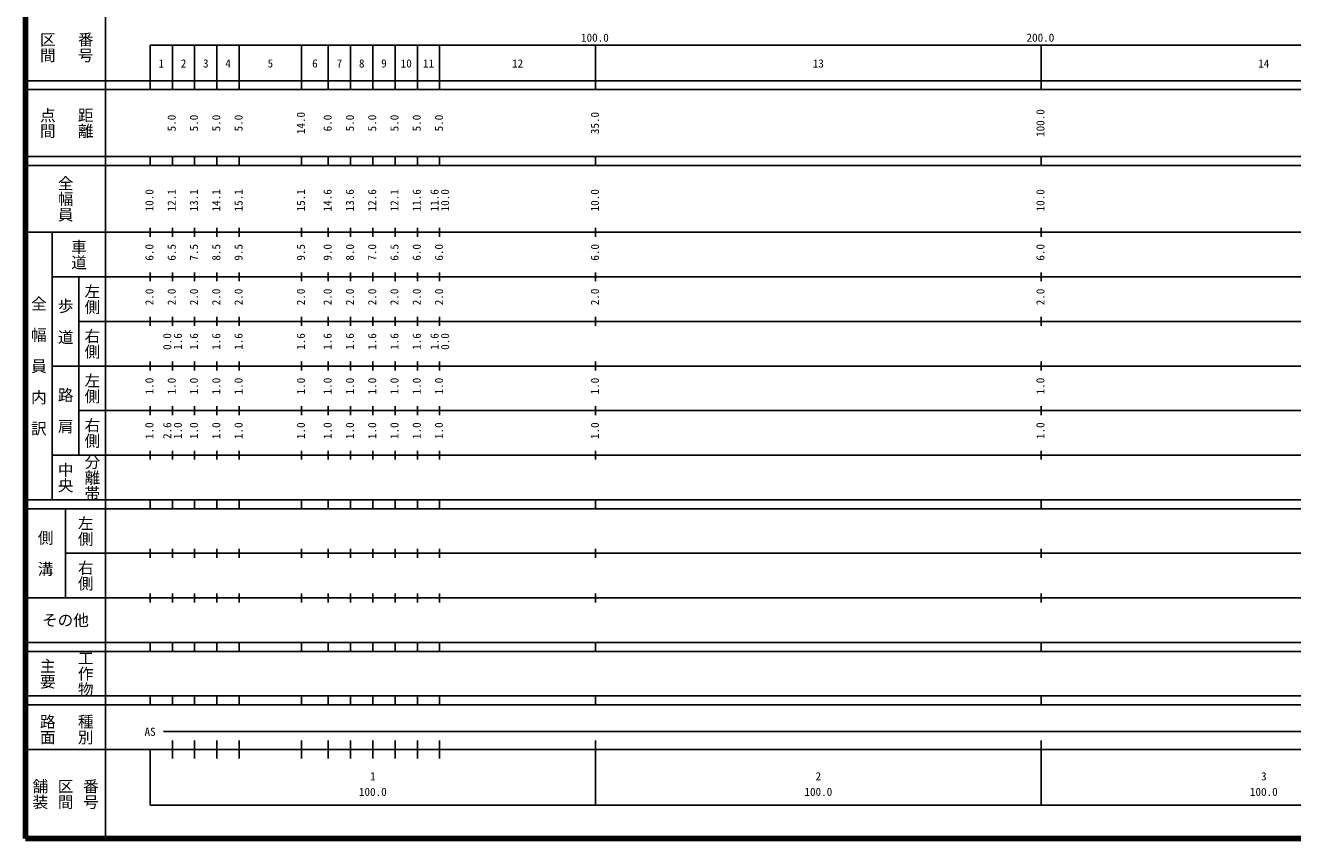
# Model space of a CAD drawing. Units: millimetres on the paper, enlarged 1000 times. Extents: x 40000 to 680000, y 20000 to 380000.
# Drawn here: x 40000 to 324471, y 20000 to 202409 of the extents above; entities that cross this region are included whole.
import ezdxf
from ezdxf.enums import TextEntityAlignment as Align

# ---------------------------------------------------------------- set-up
doc = ezdxf.new("R2010")
doc.units = ezdxf.units.MM
doc.header["$LTSCALE"] = 1000
doc.layers.add('M-TTL', color=2, linetype='Continuous', lineweight=140)
doc.layers.add('M-TTL-BAND', color=7, linetype='Continuous', lineweight=25)
doc.styles.add('@ＭＳ ゴシック', font='')
doc.styles.add('ＭＳ ゴシック', font='')
doc.styles.get('@ＭＳ ゴシック').set_extended_font_data('@MS Gothic')
doc.styles.get('ＭＳ ゴシック').set_extended_font_data('MS Gothic')

msp = doc.modelspace()

# ---------------------------------------------------------------- linework, layer by layer
at = {"layer": 'M-TTL'}
for p, q in [((40000, 380000), (40000, 20000)), ((40000, 20000), (680000, 20000))]:
    msp.add_line(p, q, dxfattribs=at)
at = {"layer": 'M-TTL-BAND'}
for p, q in [((58000, 370000), (58000, 20000)), ((68000, 198000), (579000, 198000)), ((68000, 198000), (68000, 188000)), ((73000, 188000), (73000, 198000)), ((78000, 188000), (78000, 198000)), ((83000, 188000), (83000, 198000)), ((88000, 188000), (88000, 198000)), ((102000, 188000), (102000, 198000)), ((108000, 188000), (108000, 198000)), ((113000, 188000), (113000, 198000)), ((118000, 188000), (118000, 198000)), ((123000, 188000), (123000, 198000)), ((128000, 188000), (128000, 198000)), ((133000, 188000), (133000, 198000)), ((168000, 188000), (168000, 198000)), ((268000, 188000), (268000, 198000)), ((40000, 190000), (579000, 190000)), ((40000, 188000), (579000, 188000)), ((40000, 173000), (579000, 173000)), ((40000, 171000), (579000, 171000)), ((68000, 171000), (68000, 173000)), ((73000, 171000), (73000, 173000)), ((78000, 171000), (78000, 173000)), ((83000, 171000), (83000, 173000)), ((88000, 171000), (88000, 173000)), ((102000, 171000), (102000, 173000)), ((108000, 171000), (108000, 173000)), ((113000, 171000), (113000, 173000)), ((118000, 171000), (118000, 173000)), ((123000, 171000), (123000, 173000)), ((128000, 171000), (128000, 173000)), ((133000, 171000), (133000, 173000)), ((168000, 171000), (168000, 173000)), ((268000, 171000), (268000, 173000)), ((68000, 155000), (68000, 157000)), ((73000, 155000), (73000, 157000)), ((78000, 155000), (78000, 157000)), ((83000, 155000), (83000, 157000)), ((88000, 155000), (88000, 157000)), ((102000, 155000), (102000, 157000)), ((108000, 155000), (108000, 157000)), ((113000, 155000), (113000, 157000)), ((118000, 155000), (118000, 157000)), ((123000, 155000), (123000, 157000)), ((128000, 155000), (128000, 157000)), ((133000, 155000), (133000, 157000)), ((168000, 155000), (168000, 157000)), ((268000, 155000), (268000, 157000)), ((40000, 156000), (579000, 156000)), ((46000, 96000), (46000, 156000)), ((46000, 146000), (579000, 146000)), ((52000, 146000), (52000, 106000)), ((68000, 145000), (68000, 147000)), ((73000, 145000), (73000, 147000)), ((78000, 145000), (78000, 147000)), ((83000, 145000), (83000, 147000)), ((88000, 145000), (88000, 147000)), ((102000, 145000), (102000, 147000)), ((108000, 145000), (108000, 147000)), ((113000, 145000), (113000, 147000)), ((118000, 145000), (118000, 147000)), ((123000, 145000), (123000, 147000)), ((128000, 145000), (128000, 147000)), ((133000, 145000), (133000, 147000)), ((168000, 145000), (168000, 147000)), ((268000, 145000), (268000, 147000)), ((68000, 135000), (68000, 137000)), ((73000, 135000), (73000, 137000)), ((78000, 135000), (78000, 137000)), ((83000, 135000), (83000, 137000)), ((88000, 135000), (88000, 137000)), ((102000, 135000), (102000, 137000)), ((108000, 135000), (108000, 137000)), ((113000, 135000), (113000, 137000)), ((118000, 135000), (118000, 137000)), ((123000, 135000), (123000, 137000)), ((128000, 135000), (128000, 137000)), ((133000, 135000), (133000, 137000)), ((168000, 135000), (168000, 137000)), ((268000, 135000), (268000, 137000)), ((52000, 136000), (579000, 136000)), ((46000, 126000), (579000, 126000)), ((68000, 125000), (68000, 127000)), ((73000, 125000), (73000, 127000)), ((78000, 125000), (78000, 127000)), ((83000, 125000), (83000, 127000)), ((88000, 125000), (88000, 127000)), ((102000, 125000), (102000, 127000)), ((108000, 125000), (108000, 127000)), ((113000, 125000), (113000, 127000)), ((118000, 125000), (118000, 127000)), ((123000, 125000), (123000, 127000)), ((128000, 125000), (128000, 127000)), ((133000, 125000), (133000, 127000)), ((168000, 125000), (168000, 127000)), ((268000, 125000), (268000, 127000)), ((68000, 115000), (68000, 117000)), ((73000, 115000), (73000, 117000)), ((78000, 115000), (78000, 117000)), ((83000, 115000), (83000, 117000)), ((88000, 115000), (88000, 117000)), ((102000, 115000), (102000, 117000)), ((108000, 115000), (108000, 117000)), ((113000, 115000), (113000, 117000)), ((118000, 115000), (118000, 117000)), ((123000, 115000), (123000, 117000)), ((128000, 115000), (128000, 117000)), ((133000, 115000), (133000, 117000)), ((168000, 115000), (168000, 117000)), ((268000, 115000), (268000, 117000)), ((52000, 116000), (579000, 116000)), ((46000, 106000), (579000, 106000)), ((68000, 105000), (68000, 107000)), ((73000, 105000), (73000, 107000)), ((78000, 105000), (78000, 107000)), ((83000, 105000), (83000, 107000)), ((88000, 105000), (88000, 107000)), ((102000, 105000), (102000, 107000)), ((108000, 105000), (108000, 107000)), ((113000, 105000), (113000, 107000)), ((118000, 105000), (118000, 107000)), ((123000, 105000), (123000, 107000)), ((128000, 105000), (128000, 107000)), ((133000, 105000), (133000, 107000)), ((168000, 105000), (168000, 107000)), ((268000, 105000), (268000, 107000)), ((40000, 96000), (579000, 96000)), ((40000, 94000), (579000, 94000)), ((49000, 94000), (49000, 74000)), ((68000, 94000), (68000, 96000)), ((73000, 94000), (73000, 96000)), ((78000, 94000), (78000, 96000)), ((83000, 94000), (83000, 96000)), ((88000, 94000), (88000, 96000)), ((102000, 94000), (102000, 96000)), ((108000, 94000), (108000, 96000)), ((113000, 94000), (113000, 96000)), ((118000, 94000), (118000, 96000)), ((123000, 94000), (123000, 96000)), ((128000, 94000), (128000, 96000)), ((133000, 94000), (133000, 96000)), ((168000, 94000), (168000, 96000)), ((268000, 94000), (268000, 96000)), ((49000, 84000), (579000, 84000)), ((68000, 83000), (68000, 85000)), ((73000, 83000), (73000, 85000)), ((78000, 83000), (78000, 85000)), ((83000, 83000), (83000, 85000)), ((88000, 83000), (88000, 85000)), ((102000, 83000), (102000, 85000)), ((108000, 83000), (108000, 85000)), ((113000, 83000), (113000, 85000)), ((118000, 83000), (118000, 85000)), ((123000, 83000), (123000, 85000)), ((128000, 83000), (128000, 85000)), ((133000, 83000), (133000, 85000)), ((168000, 83000), (168000, 85000)), ((268000, 83000), (268000, 85000)), ((40000, 74000), (579000, 74000)), ((68000, 73000), (68000, 75000)), ((73000, 73000), (73000, 75000)), ((78000, 73000), (78000, 75000)), ((83000, 73000), (83000, 75000)), ((88000, 73000), (88000, 75000)), ((102000, 73000), (102000, 75000)), ((108000, 73000), (108000, 75000)), ((113000, 73000), (113000, 75000)), ((118000, 73000), (118000, 75000)), ((123000, 73000), (123000, 75000)), ((128000, 73000), (128000, 75000)), ((133000, 73000), (133000, 75000)), ((168000, 73000), (168000, 75000)), ((268000, 73000), (268000, 75000)), ((40000, 64000), (579000, 64000)), ((68000, 62000), (68000, 64000)), ((73000, 62000), (73000, 64000)), ((78000, 62000), (78000, 64000)), ((83000, 62000), (83000, 64000)), ((88000, 62000), (88000, 64000)), ((102000, 62000), (102000, 64000)), ((108000, 62000), (108000, 64000)), ((113000, 62000), (113000, 64000)), ((118000, 62000), (118000, 64000)), ((123000, 62000), (123000, 64000)), ((128000, 62000), (128000, 64000)), ((133000, 62000), (133000, 64000)), ((168000, 62000), (168000, 64000)), ((268000, 62000), (268000, 64000)), ((40000, 62000), (579000, 62000)), ((40000, 52000), (579000, 52000)), ((68000, 50000), (68000, 52000)), ((73000, 50000), (73000, 52000)), ((78000, 50000), (78000, 52000)), ((83000, 50000), (83000, 52000)), ((88000, 50000), (88000, 52000)), ((102000, 50000), (102000, 52000)), ((108000, 50000), (108000, 52000)), ((113000, 50000), (113000, 52000)), ((118000, 50000), (118000, 52000)), ((123000, 50000), (123000, 52000)), ((128000, 50000), (128000, 52000)), ((133000, 50000), (133000, 52000)), ((168000, 50000), (168000, 52000)), ((268000, 50000), (268000, 52000)), ((40000, 50000), (579000, 50000)), ((71000, 44000), (565000, 44000)), ((40000, 40000), (579000, 40000)), ((68000, 40000), (68000, 27500)), ((73000, 38000), (73000, 42000)), ((78000, 38000), (78000, 42000)), ((83000, 38000), (83000, 42000)), ((88000, 38000), (88000, 42000)), ((102000, 38000), (102000, 42000)), ((108000, 38000), (108000, 42000)), ((113000, 38000), (113000, 42000)), ((118000, 38000), (118000, 42000)), ((123000, 38000), (123000, 42000)), ((128000, 38000), (128000, 42000)), ((133000, 38000), (133000, 42000)), ((168000, 27500), (168000, 42000)), ((268000, 27500), (268000, 42000)), ((68000, 27500), (579000, 27500))]:
    msp.add_line(p, q, dxfattribs=at)

# ---------------------------------------------------------------- texts
at = {"layer": 'M-TTL-BAND', "style": '@ＭＳ ゴシック'}
for s, p in [('区間', (45000, 197500)), ('番号', (53500, 197500)), ('点間', (45000, 180500)), ('距離', (53500, 180500)), ('全幅員', (49000, 163500)), ('車道', (52000, 151000)), ('左側', (55000, 141000)), ('全\u3000幅\u3000員\u3000内\u3000訳', (43000, 126000)), ('歩\u3000道', (49000, 136000)), ('右側', (55000, 131000)), ('左側', (55000, 121000)), ('路\u3000肩', (49000, 116000)), ('右側', (55000, 111000)), ('分離帯', (55000, 101000)), ('中央', (49000, 101000)), ('左側', (53500, 89000)), ('側\u3000溝', (44500, 84000)), ('右側', (53500, 79000)), ('主要', (45000, 57000)), ('工作物', (53500, 57000)), ('路面', (45000, 44500)), ('種別', (53500, 44500)), ('舗装', (43333, 30000)), ('区間', (49000, 30000)), ('番号', (54667, 30000))]:
    msp.add_text(s, height=2566, rotation=270, dxfattribs=at).set_placement(p, align=Align.MIDDLE_CENTER)
at = {"layer": 'M-TTL-BAND', "style": 'ＭＳ ゴシック'}
for s, p in [('100.0', (167844, 198195)), ('200.0', (267844, 198195)), ('1', (70500, 192405)), ('2', (75500, 192405)), ('3', (80500, 192405)), ('4', (85500, 192405)), ('5', (95000, 192405)), ('6', (105000, 192405)), ('7', (110500, 192405)), ('8', (115500, 192405)), ('9', (120500, 192405)), ('10', (125500, 192405)), ('11', (130500, 192405)), ('12', (150500, 192405)), ('13', (218000, 192405)), ('14', (318000, 192405)), ('AS', (68000, 42500)), ('1', (118000, 32523)), ('2', (218000, 32523)), ('3', (318000, 32523)), ('100.0', (118000, 29033)), ('100.0', (218000, 29033)), ('100.0', (318000, 29033))]:
    msp.add_text(s, height=1833, dxfattribs=at).set_placement(p, align=Align.BOTTOM_CENTER)
for s, p in [('5.0', (74307, 180500)), ('5.0', (79307, 180500)), ('5.0', (84307, 180500)), ('5.0', (89307, 180500)), ('14.0', (103307, 180500)), ('6.0', (109307, 180500)), ('5.0', (114307, 180500)), ('5.0', (119307, 180500)), ('5.0', (124307, 180500)), ('5.0', (129307, 180500)), ('5.0', (134307, 180500)), ('35.0', (169307, 180500)), ('100.0', (269307, 180500)), ('10.0', (69307, 163174)), ('12.1', (74307, 163174)), ('13.1', (79307, 163174)), ('14.1', (84307, 163174)), ('15.1', (89307, 163174)), ('15.1', (103307, 163174)), ('14.6', (109307, 163174)), ('13.6', (114307, 163174)), ('12.6', (119307, 163174)), ('12.1', (124307, 163174)), ('11.6', (129307, 163174)), ('11.6', (133307, 163174)), ('10.0', (135677, 163174)), ('10.0', (169307, 163174)), ('10.0', (269307, 163174)), ('6.0', (69307, 151500)), ('6.5', (74307, 151500)), ('7.5', (79307, 151500)), ('8.5', (84307, 151500)), ('9.5', (89307, 151500)), ('9.5', (103307, 151500)), ('9.0', (109307, 151500)), ('8.0', (114307, 151500)), ('7.0', (119307, 151500)), ('6.5', (124307, 151500)), ('6.0', (129307, 151500)), ('6.0', (134307, 151500)), ('6.0', (169307, 151500)), ('6.0', (269307, 151500)), ('2.0', (69307, 141500)), ('2.0', (74307, 141500)), ('2.0', (79307, 141500)), ('2.0', (84307, 141500)), ('2.0', (89307, 141500)), ('2.0', (103307, 141500)), ('2.0', (109307, 141500)), ('2.0', (114307, 141500)), ('2.0', (119307, 141500)), ('2.0', (124307, 141500)), ('2.0', (129307, 141500)), ('2.0', (134307, 141500)), ('2.0', (169307, 141500)), ('2.0', (269307, 141500)), ('0.0', (73307, 131500)), ('1.6', (75677, 131500)), ('1.6', (79307, 131500)), ('1.6', (84307, 131500)), ('1.6', (89307, 131500)), ('1.6', (103307, 131500)), ('1.6', (109307, 131500)), ('1.6', (114307, 131500)), ('1.6', (119307, 131500)), ('1.6', (124307, 131500)), ('1.6', (129307, 131500)), ('1.6', (133307, 131500)), ('0.0', (135677, 131500)), ('1.0', (69307, 121500)), ('1.0', (74307, 121500)), ('1.0', (79307, 121500)), ('1.0', (84307, 121500)), ('1.0', (89307, 121500)), ('1.0', (103307, 121500)), ('1.0', (109307, 121500)), ('1.0', (114307, 121500)), ('1.0', (119307, 121500)), ('1.0', (124307, 121500)), ('1.0', (129307, 121500)), ('1.0', (134307, 121500)), ('1.0', (169307, 121500)), ('1.0', (269307, 121500)), ('1.0', (69307, 111500)), ('2.6', (73307, 111500)), ('1.0', (75677, 111500)), ('1.0', (79307, 111500)), ('1.0', (84307, 111500)), ('1.0', (89307, 111500)), ('1.0', (103307, 111500)), ('1.0', (109307, 111500)), ('1.0', (114307, 111500)), ('1.0', (119307, 111500)), ('1.0', (124307, 111500)), ('1.0', (129307, 111500)), ('1.0', (134307, 111500)), ('1.0', (169307, 111500)), ('1.0', (269307, 111500))]:
    msp.add_text(s, height=1833, rotation=90, dxfattribs=at).set_placement(p, align=Align.BOTTOM_CENTER)
msp.add_text('その他', height=2566, dxfattribs=at).set_placement((49000, 69000), align=Align.MIDDLE_CENTER)

doc.saveas('drawing.dxf')
